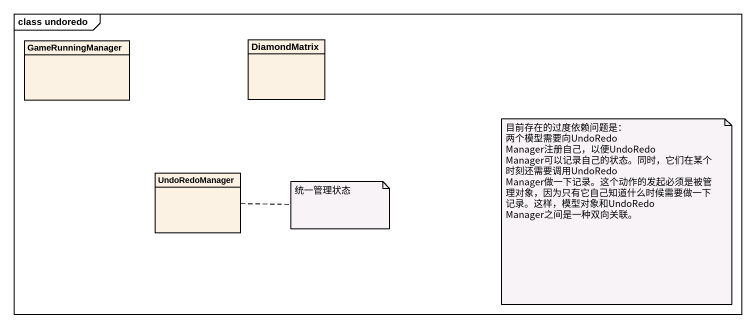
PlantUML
@startuml
mainframe class undoredo
hide circle
hide empty members
class GameRunningManager
class DiamondMatrix
class UndoRedoManager
note as N1
  目前存在的过度依赖问题是：
  两个模型需要向UndoRedoManager注册自己，以便UndoRedoManager可以记录自己的状态。同时，它们在某个时刻还需要调用UndoRedoManager做一下记录。这个动作的发起必须是被管理对象，因为只有它自己知道什么时候需要做一下记录。这样，模型对象和UndoRedoManager之间是一种双向关联。
end note
note right of UndoRedoManager : 统一管理状态
@enduml
